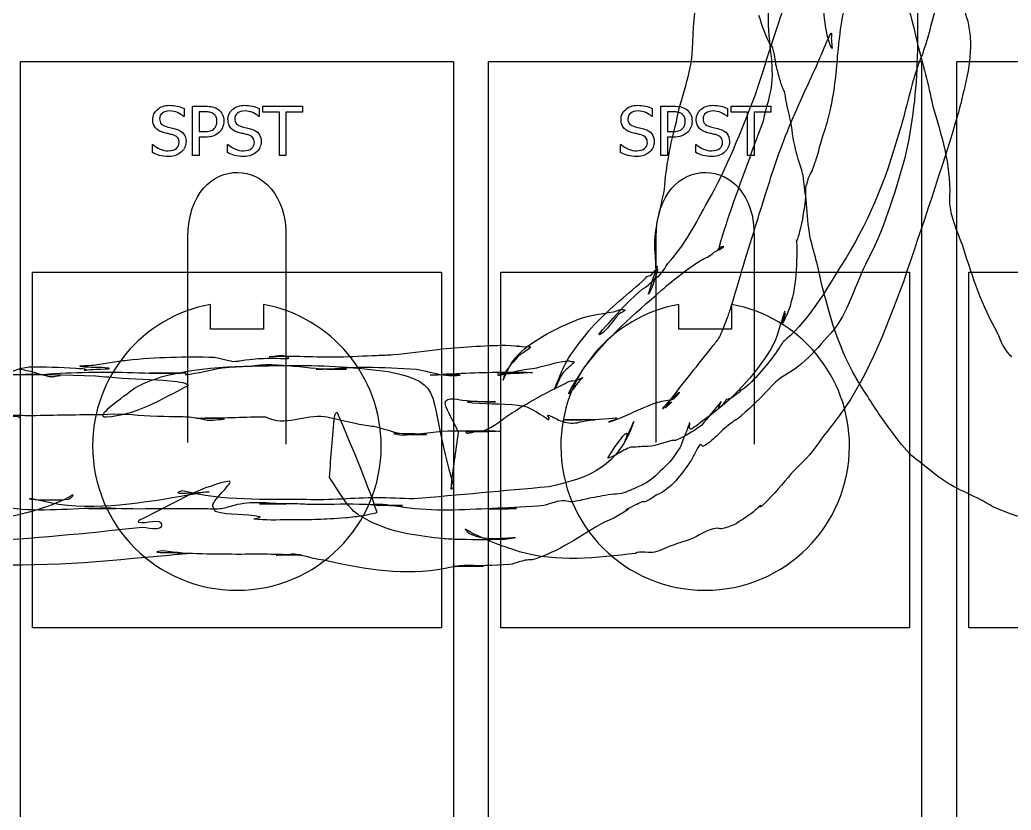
# Model space of a CAD drawing. Extents: x 0 to 339, y 0 to 211.
# Drawn here: x 146.18 to 187.39, y 70.5 to 103.37 of the extents above; entities that cross this region are included whole.
import ezdxf

# ---------------------------------------------------------------- set-up
doc = ezdxf.new("R2010")
doc.units = 0
doc.layers.add('Layer_1', color=7, linetype='CONTINUOUS')

msp = doc.modelspace()

# ---------------------------------------------------------------- linework, layer by layer
at = {"layer": 'Layer_1', "color": 6}
for p, q in [((146.203729, 101.645366), (164.203729, 101.645366)), ((146.203729, 69.645366), (146.203729, 101.645366)), ((164.203729, 101.645366), (164.203729, 69.645366)), ((165.669249, 101.645366), (183.669249, 101.645366)), ((165.669249, 69.645366), (165.669249, 101.645366)), ((183.669249, 101.645366), (183.669249, 69.645366)), ((185.134779, 101.645366), (203.134779, 101.645366)), ((185.134779, 69.645366), (185.134779, 101.645366)), ((153.364047, 97.728317), (153.364047, 99.780214)), ((153.364047, 99.780214), (153.879433, 99.780214)), ((156.279973, 99.537676), (156.279973, 99.78021)), ((156.279973, 99.78021), (157.930861, 99.78021)), ((157.930861, 99.78021), (157.930861, 99.537676)), ((172.829567, 97.728317), (172.829567, 99.780214)), ((172.829567, 99.780214), (173.344953, 99.780214)), ((175.745493, 99.537676), (175.745493, 99.78021)), ((175.745493, 99.78021), (177.396381, 99.78021)), ((177.396381, 99.78021), (177.396381, 99.537676)), ((153.007134, 99.358541), (152.986464, 99.358541)), ((153.007134, 99.685136), (153.007134, 99.358541)), ((153.862893, 99.545936), (153.636895, 99.545936)), ((153.636895, 99.545936), (153.636895, 98.726004)), ((156.132522, 99.358541), (156.111852, 99.358541)), ((156.132522, 99.685136), (156.132522, 99.358541)), ((156.968992, 99.537676), (156.279973, 99.537676)), ((156.968992, 97.728313), (156.968992, 99.537676)), ((157.930861, 99.537676), (157.241843, 99.537676)), ((157.241843, 99.537676), (157.241843, 97.728313)), ((172.472654, 99.358541), (172.451984, 99.358541)), ((172.472654, 99.685136), (172.472654, 99.358541)), ((173.328413, 99.545936), (173.102415, 99.545936)), ((173.102415, 99.545936), (173.102415, 98.726004)), ((175.598042, 99.358541), (175.577372, 99.358541)), ((175.598042, 99.685136), (175.598042, 99.358541)), ((176.434512, 99.537676), (175.745493, 99.537676)), ((176.434512, 97.728313), (176.434512, 99.537676)), ((177.396381, 99.537676), (176.707363, 99.537676)), ((176.707363, 99.537676), (176.707363, 97.728313)), ((154.375527, 99.154568), (154.375526, 99.154571)), ((154.659405, 99.161472), (154.659401, 99.161471)), ((173.841047, 99.154568), (173.841046, 99.154571)), ((174.124925, 99.161472), (174.124921, 99.161471)), ((153.636895, 98.726004), (153.82293, 98.726004)), ((173.102415, 98.726004), (173.28845, 98.726004)), ((151.691109, 97.850958), (151.691109, 98.192711)), ((151.691109, 98.192711), (151.710402, 98.192711)), ((153.868409, 98.493127), (153.636899, 98.493127)), ((153.636899, 98.493127), (153.636899, 97.728317)), ((154.816497, 97.850953), (154.816497, 98.192711)), ((154.816497, 98.192711), (154.835787, 98.192711)), ((171.156629, 97.850958), (171.156629, 98.192711)), ((171.156629, 98.192711), (171.175922, 98.192711)), ((173.333929, 98.493127), (173.102419, 98.493127)), ((173.102419, 98.493127), (173.102419, 97.728317)), ((174.282017, 97.850953), (174.282017, 98.192711)), ((174.282017, 98.192711), (174.301307, 98.192711)), ((152.364969, 97.691122), (152.364969, 97.691106)), ((153.636899, 97.728317), (153.364047, 97.728317)), ((155.490354, 97.691122), (155.490358, 97.691106)), ((157.241843, 97.728313), (156.968992, 97.728313)), ((171.830489, 97.691122), (171.830489, 97.691106)), ((173.102419, 97.728317), (172.829567, 97.728317)), ((174.955874, 97.691122), (174.955878, 97.691106)), ((176.707363, 97.728313), (176.434512, 97.728313)), ((153.165633, 85.792559), (153.165633, 94.345189)), ((157.241486, 94.345189), (157.241486, 85.725739)), ((172.631153, 85.792559), (172.631153, 94.345189)), ((176.707006, 94.345189), (176.707006, 85.725739))]:
    msp.add_line(p, q, dxfattribs=at)
at = {"layer": 'Layer_1', "color": 3}
for p, q in [((146.703714, 92.873226), (163.703714, 92.873226)), ((146.703714, 78.086766), (146.703714, 92.873226)), ((163.703714, 92.873226), (163.703714, 78.086766)), ((166.169234, 92.873226), (183.169234, 92.873226)), ((166.169234, 78.086766), (166.169234, 92.873226)), ((183.169234, 92.873226), (183.169234, 78.086766)), ((185.634764, 92.873226), (202.634764, 92.873226)), ((185.634764, 78.086766), (185.634764, 92.873226)), ((163.703714, 78.086766), (146.703714, 78.086766)), ((183.169234, 78.086766), (166.169234, 78.086766)), ((202.634764, 78.086766), (185.634764, 78.086766))]:
    msp.add_line(p, q, dxfattribs=at)
at = {"layer": 'Layer_1', "color": 1}
for p, q in [((154.103945, 90.510324), (154.103945, 91.539798)), ((156.303812, 91.539798), (156.303812, 90.510324)), ((173.569465, 90.510324), (173.569465, 91.539798)), ((175.769332, 91.539798), (175.769332, 90.510324)), ((156.303812, 90.510324), (154.103945, 90.510324)), ((175.769332, 90.510324), (173.569465, 90.510324))]:
    msp.add_line(p, q, dxfattribs=at)
at = {"layer": 'Layer_1', "color": 3}
for points in [[(174.13961, 102.163981), (174.19371, 103.762871), (174.44443, 105.344001), (174.70465, 106.919761)], [(177.42865, 101.822001), (177.27178, 103.004111), (177.24505, 104.208211), (177.39355, 105.393451)], [(183.57853, 104.979161), (183.43615, 103.945131), (183.53963, 102.908431), (183.48213, 101.870931)], [(184.46834, 104.765941), (184.34138, 104.088101), (184.2808, 103.960341), (184.10827, 103.331351)], [(176.74842, 100.228201), (177.19743, 101.574301), (177.58701, 102.942701), (178.09181, 104.269701)], [(179.9388, 102.188681), (179.64668, 102.730941), (179.59647, 103.787431), (179.57348, 104.402151)], [(180.59222, 104.511901), (180.50892, 104.049761), (180.38197, 103.595921), (180.30618, 103.132491)], [(182.97627, 104.291051), (183.19641, 103.664651), (183.35855, 103.022601), (183.4952, 102.373631)], [(185.42927, 104.491441), (185.41917, 104.068591), (185.41367, 103.726681), (185.58489, 103.319591)], [(177.33442, 102.434071), (177.14628, 102.788451), (177.03258, 103.176201), (176.90036, 103.552331)], [(180.30618, 103.132491), (180.23838, 102.718021), (180.22768, 102.295631), (180.16103, 101.880951)], [(184.10827, 103.331351), (184.03777, 103.074281), (183.97066, 102.816291), (183.90184, 102.558761)], [(185.58489, 103.319591), (185.61949, 103.088871), (185.67279, 102.860191), (185.68885, 102.627431)], [(179.73434, 102.475191), (179.78064, 102.579021), (179.82614, 102.683571), (179.881, 102.783131)], [(179.881, 102.783131), (179.89, 102.799631), (179.9208, 102.838231), (179.9242, 102.819631)], [(179.9242, 102.819631), (179.937, 102.750731), (179.9116, 102.679641), (179.9133, 102.609531)], [(185.68885, 102.627431), (185.76175, 101.570141), (185.43555, 100.533851), (185.20242, 99.518071)], [(177.45528, 102.268401), (177.42448, 102.329401), (177.36648, 102.373691), (177.33442, 102.434071)], [(177.61403, 101.506631), (177.59683, 101.587131), (177.54443, 102.091601), (177.45528, 102.268401)], [(179.26399, 101.381321), (179.42632, 101.743521), (179.57264, 102.112721), (179.73434, 102.475191)], [(179.9133, 102.609531), (179.9163, 102.500891), (179.929, 102.392761), (179.9368, 102.284381)], [(179.9368, 102.284381), (179.93759, 102.252481), (179.9543, 102.160561), (179.9388, 102.188681)], [(183.4952, 102.373631), (183.71205, 101.526041), (183.96092, 100.686781), (184.11667, 99.824921)], [(183.90184, 102.558761), (183.83484, 102.355361), (183.76784, 102.151971), (183.70084, 101.948571)], [(173.47145, 99.112541), (173.64163, 100.146821), (174.1184, 101.108741), (174.13961, 102.163981)], [(177.45965, 100.911411), (177.47275, 101.199721), (177.44475, 101.539001), (177.42865, 101.822001)], [(180.16103, 101.880951), (180.10503, 101.105701), (180.02987, 100.347831), (179.85305, 99.588951)], [(183.48213, 101.870931), (183.45103, 100.439831), (183.29848, 99.023231), (182.96502, 97.628191)], [(183.70084, 101.948571), (183.63234, 101.770751), (183.55684, 101.595501), (183.49542, 101.415121)], [(177.75999, 100.938571), (177.71129, 101.127921), (177.65473, 101.315411), (177.61403, 101.506631)], [(183.49542, 101.415121), (183.18174, 100.493891), (183.00473, 99.529121), (182.70318, 98.603841)], [(177.93842, 98.349331), (178.334, 99.378551), (178.80608, 100.378941), (179.26399, 101.381321)], [(177.09257, 99.171121), (177.21006, 99.751311), (177.43255, 100.315261), (177.45965, 100.911411)], [(177.91344, 100.483721), (177.85674, 100.633361), (177.81114, 100.786961), (177.75999, 100.938571)], [(174.78258, 95.817361), (175.58927, 97.218391), (176.15403, 98.730951), (176.74842, 100.228201)], [(177.96844, 100.388221), (177.95944, 100.423921), (177.92644, 100.449321), (177.91344, 100.483721)], [(178.04734, 99.939241), (178.01894, 100.088521), (178.00474, 100.240671), (177.96844, 100.388221)], [(178.29424, 98.637071), (178.27424, 99.084341), (178.13019, 99.503671), (178.04734, 99.939241)], [(184.11667, 99.824921), (184.4873, 98.591971), (184.88197, 97.352621), (184.82951, 96.046931)], [(179.85305, 99.588951), (179.69796, 98.923341), (179.68464, 98.992371), (179.50662, 98.382361)], [(185.20242, 99.518071), (184.49203, 97.154601), (183.70324, 94.815591), (182.90788, 92.479431)], [(172.97562, 96.324011), (173.04062, 97.269701), (173.22808, 98.198391), (173.47145, 99.112541)], [(175.59689, 95.034631), (176.06465, 96.425101), (176.58628, 97.794921), (177.09257, 99.171121)], [(178.54074, 97.572161), (178.3984, 98.085691), (178.40437, 98.103261), (178.29424, 98.637071)], [(182.70318, 98.603841), (182.16966, 96.684671), (181.40347, 94.841181), (180.32899, 93.158291)], [(177.0238, 95.615861), (177.34419, 96.646461), (177.54977, 97.338121), (177.93842, 98.349331)], [(179.50662, 98.382361), (179.43382, 98.132891), (179.3676, 97.881541), (179.29809, 97.631131)], [(178.73916, 96.901981), (178.69926, 97.131521), (178.60297, 97.347641), (178.54074, 97.572161)], [(179.29809, 97.631131), (179.23709, 97.456391), (179.17615, 97.281641), (179.11518, 97.106901)], [(182.96502, 97.628191), (182.54153, 96.110461), (182.07822, 94.585601), (181.32882, 93.192811)], [(178.87512, 95.915951), (178.80052, 96.240381), (178.79592, 96.575091), (178.73916, 96.901981)], [(179.11518, 97.106901), (179.06698, 97.011501), (179.00923, 96.920351), (178.97048, 96.820731)], [(178.85198, 96.497941), (178.83858, 96.332961), (178.84898, 96.166681), (178.83728, 96.001591)], [(178.87748, 96.495941), (178.87448, 96.487941), (178.85258, 96.506141), (178.85198, 96.497941)], [(178.97048, 96.820731), (178.92968, 96.715781), (178.91628, 96.601661), (178.87748, 96.495941)], [(172.59469, 93.675981), (172.4926, 94.580971), (172.82108, 95.447001), (172.97562, 96.324011)], [(184.82951, 96.046931), (184.77661, 95.283761), (185.15696, 94.600441), (185.3934, 93.890181)], [(173.12672, 93.247301), (173.82501, 94.006681), (174.28759, 94.920621), (174.78258, 95.817361)], [(176.61503, 94.287171), (176.75129, 94.730071), (176.88624, 95.173371), (177.0238, 95.615861)], [(178.83728, 96.001591), (178.82428, 95.822431), (178.79718, 95.644581), (178.77718, 95.466071)], [(179.00371, 94.512721), (178.91461, 95.028341), (178.90731, 95.391561), (178.87512, 95.915951)], [(178.77718, 95.466071), (178.69498, 95.001311), (178.70388, 95.001051), (178.59675, 94.570901)], [(175.23926, 93.788791), (175.21506, 93.836391), (175.59649, 95.033391), (175.59689, 95.034631)], [(178.59675, 94.570901), (178.57415, 94.480201), (178.55005, 94.389801), (178.52245, 94.300511)], [(179.48615, 92.475981), (179.38454, 93.169571), (179.12313, 93.821791), (179.00371, 94.512721)], [(175.36547, 93.952061), (175.57806, 94.028561), (175.25204, 93.763651), (175.23926, 93.788791)], [(175.88997, 91.907951), (176.55311, 94.120501), (175.86057, 91.893351), (176.61503, 94.287171)], [(178.47975, 94.192591), (178.47375, 94.183591), (178.46945, 94.235491), (178.46945, 94.224391)], [(178.46945, 94.224391), (178.46998, 94.063601), (178.47745, 93.902911), (178.48125, 93.742171)], [(178.52245, 94.300511), (178.51105, 94.263511), (178.50185, 94.224311), (178.47975, 94.192591)], [(172.62289, 93.192921), (172.61219, 93.353861), (172.60429, 93.514971), (172.59469, 93.675981)], [(174.7658, 93.508691), (175.22864, 93.796081), (174.92543, 93.675991), (175.16389, 93.763451)], [(175.16389, 93.763451), (175.23109, 93.826351), (175.27889, 93.920901), (175.36547, 93.952061)], [(178.48125, 93.742171), (178.46865, 92.719201), (178.39545, 91.676731), (177.89684, 90.758321)], [(185.3934, 93.890181), (185.78121, 92.681321), (186.16717, 91.469751), (186.81278, 90.366651)], [(172.63729, 93.038891), (172.59119, 93.015791), (172.62629, 93.141461), (172.62289, 93.192921)], [(172.73226, 92.704491), (172.89251, 92.860511), (172.9966, 93.065381), (173.12672, 93.247301)], [(172.8601, 92.126171), (173.39785, 92.601671), (173.96716, 93.050721), (174.58178, 93.424291)], [(174.58178, 93.424291), (174.63948, 93.459391), (174.70847, 93.473091), (174.7658, 93.508691)], [(180.32899, 93.158291), (179.6651, 92.088741), (179.0114, 90.936751), (178.05296, 90.103591)], [(181.32882, 93.192811), (180.82868, 92.174221), (180.57487, 91.007401), (179.74764, 90.179531)], [(171.92531, 92.380701), (172.35569, 92.749281), (172.14321, 92.689461), (172.40923, 92.744261)], [(172.6946, 92.977131), (172.58984, 92.645871), (172.49688, 92.307181), (172.34131, 91.996521)], [(172.40923, 92.744261), (172.49313, 92.831761), (172.56692, 92.930031), (172.6608, 93.006631)], [(172.47741, 92.553661), (172.54981, 92.739141), (172.6222, 92.924621), (172.69459, 93.110091)], [(172.69459, 93.110091), (172.66359, 93.137991), (172.66449, 93.052491), (172.63729, 93.038891)], [(172.6608, 93.006631), (172.6724, 93.015631), (172.6991, 92.991331), (172.6946, 92.977131)], [(169.82763, 90.433081), (170.46041, 91.151871), (171.20054, 91.760001), (171.92531, 92.380701)], [(172.05552, 92.171251), (172.32919, 92.323121), (172.45264, 92.489081), (172.69126, 92.701491)], [(172.34131, 91.996521), (172.25201, 91.818141), (172.44606, 92.381561), (172.49341, 92.575361)], [(172.49341, 92.575361), (172.49541, 92.584361), (172.48271, 92.560861), (172.47741, 92.553661)], [(172.69126, 92.701491), (172.70146, 92.710491), (172.72246, 92.694491), (172.73226, 92.704491)], [(181.28568, 87.933601), (180.34365, 89.297461), (179.8882, 90.889841), (179.48615, 92.475981)], [(182.90788, 92.479431), (182.13796, 90.430201), (181.37209, 88.304361), (179.99114, 86.575431)], [(169.66778, 88.946331), (170.59156, 90.145131), (171.72094, 91.141491), (172.8601, 92.126171)], [(170.83705, 90.950631), (171.26055, 91.446791), (171.56294, 91.740971), (172.05552, 92.171251)], [(175.39957, 90.498701), (175.71498, 91.286411), (175.61643, 90.995281), (175.88997, 91.907951)], [(177.89684, 90.758321), (178.1495, 91.721781), (177.88984, 90.695021), (177.88654, 90.814021)], [(169.20778, 90.842891), (169.73615, 91.077511), (170.29789, 91.138361), (170.85912, 91.231671)], [(170.85912, 91.231671), (171.0144, 91.257471), (171.18015, 91.376791), (171.32424, 91.313371)], [(171.08397, 91.132731), (171.04467, 91.099231), (171.01397, 91.056831), (170.97902, 91.018931)], [(171.32424, 91.313371), (171.41594, 91.273071), (171.16021, 91.197761), (171.08397, 91.132731)], [(177.97394, 91.228861), (177.7611, 90.680381), (177.70339, 90.184091), (177.41137, 89.705291)], [(177.88654, 90.814021), (177.88254, 90.955281), (178.02504, 91.360601), (177.97394, 91.228861)], [(166.7792, 89.312621), (167.39651, 90.013701), (168.36701, 90.475431), (169.20778, 90.842891)], [(170.34797, 90.307751), (170.01599, 90.084991), (170.71546, 90.808191), (170.83705, 90.950631)], [(170.97902, 91.018931), (170.76868, 90.781871), (170.61115, 90.484341), (170.34797, 90.307751)], [(168.89947, 89.148061), (169.11939, 89.553111), (169.55142, 90.077171), (169.82763, 90.433081)], [(175.27223, 90.181451), (175.33003, 90.279651), (175.35723, 90.392911), (175.39957, 90.498701)], [(186.81278, 90.366651), (186.94211, 90.043311), (187.10231, 89.571581), (187.42145, 89.371701)], [(166.39579, 89.841351), (167.61831, 89.746051), (166.26158, 89.853251), (167.17711, 89.777451)], [(174.99326, 89.808561), (175.08626, 89.932861), (175.19347, 90.047681), (175.27223, 90.181451)], [(178.05296, 90.103591), (177.79963, 89.870331), (177.97306, 90.048791), (177.66242, 89.602421)], [(179.74764, 90.179531), (179.41713, 89.798121), (179.0637, 89.403421), (178.68205, 89.072941)], [(157.31881, 89.338741), (157.09193, 89.463871), (156.80082, 89.353841), (156.54183, 89.361341)], [(161.01244, 89.415141), (161.24097, 89.426841), (161.47012, 89.429841), (161.69804, 89.450241)], [(161.69804, 89.450241), (162.3193, 89.505741), (162.93637, 89.601571), (163.55676, 89.666001)], [(163.55676, 89.666001), (164.50458, 89.764401), (165.44336, 89.826411), (166.39579, 89.841351)], [(167.39717, 89.760651), (167.25992, 89.571241), (167.00273, 89.499141), (166.84821, 89.323531)], [(167.17711, 89.777451), (167.25041, 89.771451), (167.44034, 89.820251), (167.39717, 89.760651)], [(173.17677, 87.485871), (173.75932, 88.277751), (174.38123, 89.039431), (174.99326, 89.808561)], [(177.41137, 89.705291), (176.69269, 88.534071), (175.79913, 87.579901), (174.68201, 86.772201)], [(177.66242, 89.602421), (177.27025, 89.039001), (176.82021, 88.510571), (176.30826, 88.050401)], [(149.23897, 89.014461), (149.46935, 89.046261), (149.69818, 89.088461), (149.92778, 89.125531)], [(149.92778, 89.125531), (150.16501, 89.157731), (150.40224, 89.189831), (150.63947, 89.222031)], [(150.63947, 89.222031), (151.84346, 89.343051), (153.04924, 89.382431), (154.26, 89.337241)], [(154.26, 89.337241), (154.40496, 89.332241), (154.85962, 89.206591), (155.01737, 89.165541)], [(155.01737, 89.165541), (155.45664, 89.185941), (155.02337, 89.157541), (155.55795, 89.225741)], [(155.55795, 89.225741), (156.07968, 89.292441), (156.08361, 89.280541), (156.64085, 89.306741)], [(155.70829, 88.970881), (156.95578, 89.166871), (158.1776, 88.830901), (159.41556, 88.835221)], [(156.54183, 89.361341), (157.51441, 89.423541), (158.48828, 89.334241), (159.46103, 89.355341)], [(156.64085, 89.306741), (156.86684, 89.317441), (157.51692, 89.229541), (157.31881, 89.338741)], [(159.46103, 89.355341), (159.97843, 89.366541), (160.49516, 89.399341), (161.01244, 89.415141)], [(166.84821, 89.323531), (166.36039, 88.769081), (166.38084, 88.790871), (166.26792, 88.391241)], [(166.26792, 88.391241), (166.43835, 88.698371), (166.54708, 89.049011), (166.7792, 89.312621)], [(167.48407, 88.864841), (167.97102, 88.961841), (168.44825, 89.133001), (168.94283, 89.191901)], [(168.52132, 88.308741), (168.64163, 88.591031), (168.75306, 88.878381), (168.89947, 89.148061)], [(169.21372, 89.139301), (169.09623, 88.976581), (168.92292, 88.862591), (168.77752, 88.724231)], [(168.94283, 89.191901), (168.99393, 89.197901), (169.04387, 89.172901), (169.09434, 89.163001)], [(169.09434, 89.163001), (169.13414, 89.155001), (169.23747, 89.172001), (169.21372, 89.139301)], [(178.68205, 89.072941), (178.34827, 88.783921), (177.93448, 88.591931), (177.59863, 88.304581)], [(141.90645, 88.488431), (144.37961, 88.625111), (146.85035, 88.673091), (149.32484, 88.567231)], [(145.3542, 88.674731), (145.77326, 88.656131), (146.15692, 88.920351), (146.56849, 88.934161)], [(147.87025, 88.589841), (145.49128, 88.669941), (146.58775, 88.585841), (147.15532, 88.626741)], [(146.15409, 88.843091), (146.56876, 88.808291), (146.98887, 88.633471), (147.39434, 88.539941)], [(146.56849, 88.934161), (147.21324, 88.955761), (147.85925, 88.926161), (148.50327, 88.888361)], [(147.15532, 88.626741), (148.39362, 88.727121), (149.63802, 88.726541), (150.87952, 88.707641)], [(148.50327, 88.888361), (149.48667, 88.831261), (148.39459, 88.756411), (149.11389, 88.823161)], [(148.70607, 88.956661), (148.53118, 88.993261), (149.06198, 88.989961), (149.23897, 89.014461)], [(149.8722, 88.881961), (149.48744, 88.942561), (149.08732, 88.876961), (148.70607, 88.956661)], [(149.11389, 88.823161), (148.99602, 88.841761), (150.12264, 88.842461), (149.8722, 88.881961)], [(152.86122, 88.680841), (150.5726, 88.673841), (151.88783, 88.677841), (152.38492, 88.685841)], [(150.87952, 88.707641), (151.53936, 88.659741), (152.20069, 88.689641), (152.86122, 88.680841)], [(152.05072, 88.524711), (153.86483, 89.009271), (155.71207, 88.974021), (157.58103, 88.997211)], [(152.38492, 88.685841), (152.43112, 88.686641), (153.02251, 88.701241), (153.07661, 88.687841)], [(153.06761, 88.609741), (153.58724, 88.671741), (154.0925, 88.824511), (154.61107, 88.896781)], [(153.07661, 88.687841), (153.10201, 88.681841), (153.07061, 88.635841), (153.06761, 88.609741)], [(154.61107, 88.896781), (154.97481, 88.947481), (155.34221, 88.954881), (155.70829, 88.970881)], [(157.58103, 88.997211), (158.90106, 89.013611), (160.18841, 88.913311), (161.4948, 88.743901)], [(158.51191, 88.847021), (158.41851, 88.847091), (158.6989, 88.842021), (158.79225, 88.846021)], [(159.41556, 88.835221), (160.07899, 88.859721), (159.80473, 88.846021), (158.51191, 88.847021)], [(158.79225, 88.846021), (159.21702, 88.865021), (159.63996, 88.901521), (160.06548, 88.915221)], [(160.06548, 88.915221), (160.23472, 88.921221), (160.40393, 88.937421), (160.57319, 88.932421)], [(160.57319, 88.932421), (161.27351, 88.911721), (161.97452, 88.893621), (162.67296, 88.838321)], [(161.4948, 88.743901), (163.98244, 88.218621), (163.02932, 87.893431), (164.20795, 83.987171)], [(164.13736, 88.569841), (165.48311, 88.645541), (162.33608, 88.566841), (163.4945, 88.618141)], [(162.67296, 88.838321), (162.84912, 88.824321), (163.01839, 88.763521), (163.19086, 88.725091)], [(163.19086, 88.725091), (163.51212, 88.653391), (163.80897, 88.583141), (164.13736, 88.569841)], [(163.4945, 88.618141), (163.60302, 88.623141), (163.71127, 88.633041), (163.81977, 88.638541)], [(163.81977, 88.638541), (163.93181, 88.644541), (164.04397, 88.647541), (164.15607, 88.651541)], [(164.15607, 88.651541), (165.14362, 88.720341), (166.13137, 88.717941), (167.12151, 88.715441)], [(167.48132, 88.700041), (167.0014, 88.664341), (166.5198, 88.656641), (166.03905, 88.635041)], [(166.03905, 88.635041), (166.05085, 88.620241), (166.05565, 88.591841), (166.07455, 88.590641)], [(166.07455, 88.590641), (166.17175, 88.583641), (166.57905, 88.705471), (166.5983, 88.710021)], [(166.5983, 88.710021), (166.8851, 88.777721), (167.18954, 88.850411), (167.48407, 88.864841)], [(167.12151, 88.715441), (167.24155, 88.715171), (167.60103, 88.708441), (167.48132, 88.700041)], [(168.77752, 88.724231), (168.6145, 88.509601), (168.55679, 88.237361), (168.41513, 88.011651)], [(169.18159, 88.179971), (169.33456, 88.440971), (169.50571, 88.690881), (169.66778, 88.946331)], [(147.39434, 88.539941), (147.63416, 88.529941), (147.51813, 88.519841), (147.72709, 88.561641)], [(147.72709, 88.561641), (147.77479, 88.571641), (147.91886, 88.588241), (147.87025, 88.589841)], [(149.32484, 88.567231), (149.69459, 88.536031), (150.06391, 88.499131), (150.4341, 88.473631)], [(150.4341, 88.473631), (151.19046, 88.421531), (151.95181, 88.426931), (152.70431, 88.334421)], [(150.94792, 88.046411), (151.27084, 88.283621), (151.68312, 88.365281), (152.05072, 88.524711)], [(152.70431, 88.334421), (152.86416, 88.314721), (153.29038, 88.212861), (153.14669, 88.140121)], [(168.41513, 88.011651), (168.35923, 87.922551), (168.48013, 88.211991), (168.52132, 88.308741)], [(168.52097, 88.086491), (169.13837, 88.380561), (168.9168, 88.354011), (169.27793, 88.367271)], [(169.43796, 88.343571), (169.29613, 88.174471), (168.7018, 87.361321), (169.18159, 88.179971)], [(169.27793, 88.367271), (169.66809, 88.523361), (169.60924, 88.547821), (169.43796, 88.343571)], [(173.37127, 87.604071), (174.15231, 88.446801), (172.73353, 87.104301), (172.90683, 87.210041)], [(176.30826, 88.050401), (175.73419, 87.760281), (176.62979, 88.234421), (175.74907, 87.635191)], [(177.59863, 88.304581), (177.22868, 87.918941), (176.90722, 87.570941), (176.5089, 87.210961)], [(149.76801, 86.847931), (149.20791, 86.824031), (150.4961, 87.714531), (150.94792, 88.046411)], [(153.14669, 88.140121), (152.07091, 87.595511), (150.9727, 86.899271), (149.76801, 86.847931)], [(166.49208, 86.930691), (167.14432, 87.353331), (167.81845, 87.751871), (168.52097, 88.086491)], [(182.3512, 86.349771), (181.96466, 86.865011), (181.62167, 87.382361), (181.28568, 87.933601)], [(190.968036, 87.992831), (190.815528, 87.987831), (186.43533, 88.043131), (191.425019, 88.019931)], [(163.89816, 87.269431), (163.68029, 87.759441), (164.37947, 87.578451), (164.58149, 87.558231)], [(164.58149, 87.558231), (165.11598, 87.504731), (165.03522, 87.514531), (165.54885, 87.483431)], [(164.77754, 87.488431), (164.69674, 87.485431), (164.93524, 87.449431), (165.01586, 87.443131)], [(165.93473, 87.479431), (165.549, 87.482431), (165.16299, 87.503931), (164.77754, 87.488431)], [(165.01586, 87.443131), (165.73101, 87.387231), (166.45649, 87.424831), (167.16321, 87.302001)], [(165.54885, 87.483431), (165.67748, 87.481431), (166.06336, 87.478431), (165.93473, 87.479431)], [(170.63298, 85.172241), (172.27438, 87.692551), (170.66528, 84.405011), (171.70628, 86.671061)], [(171.12594, 86.807081), (171.64904, 87.015971), (172.1503, 87.296101), (172.69538, 87.465701)], [(172.69538, 87.465701), (172.91496, 87.534001), (173.14617, 87.557001), (173.37127, 87.604071)], [(172.90683, 87.210041), (173.03049, 87.285541), (173.1105, 87.435661), (173.24908, 87.477841)], [(173.01083, 87.235171), (173.06363, 87.320371), (173.12146, 87.402311), (173.17677, 87.485871)], [(173.24908, 87.477841), (173.35078, 87.508741), (173.10332, 87.323031), (173.02883, 87.247171)], [(175.34072, 87.492641), (175.06421, 87.161171), (174.7877, 86.829701), (174.51119, 86.498231)], [(175.24692, 87.232801), (175.16112, 87.199401), (175.30942, 87.406031), (175.34072, 87.492641)], [(175.56278, 87.579091), (175.44087, 87.481391), (175.39252, 87.289471), (175.24692, 87.232801)], [(175.74907, 87.635191), (175.69547, 87.598691), (175.61339, 87.619691), (175.56278, 87.579091)], [(146.66733, 86.918601), (147.64217, 86.937201), (148.61693, 86.952001), (149.59188, 86.962801)], [(149.59188, 86.962801), (150.26019, 87.013201), (150.92557, 86.937101), (151.59125, 86.907701)], [(156.39295, 86.861621), (157.18255, 86.437871), (158.03767, 86.980641), (158.84911, 86.871621)], [(159.26776, 86.914301), (159.27376, 86.966101), (159.34506, 87.083741), (159.36596, 87.036001)], [(159.36596, 87.036001), (159.96093, 85.676111), (160.52851, 84.302301), (161.02293, 82.902721)], [(164.41562, 86.229061), (164.24314, 86.575851), (164.05553, 86.915521), (163.89816, 87.269431)], [(167.16321, 87.302001), (167.3546, 87.268701), (167.93753, 86.890521), (168.17481, 86.741791)], [(173.02883, 87.247171), (173.02383, 87.242171), (173.00693, 87.229071), (173.01083, 87.235171)], [(176.5089, 87.210961), (175.47077, 86.272771), (176.3883, 87.160561), (175.41035, 86.316721)], [(146.14436, 86.831301), (146.32251, 86.886201), (145.40519, 86.866901), (145.58906, 86.897601)], [(145.58906, 86.897601), (145.94364, 86.956801), (146.3079, 86.911801), (146.66733, 86.918601)], [(151.59125, 86.907701), (153.37467, 86.828701), (152.93333, 86.938101), (153.97223, 86.727421)], [(154.68035, 86.776021), (153.87631, 86.821321), (153.00519, 86.778021), (153.88758, 86.814421)], [(153.88758, 86.814421), (154.72387, 86.802321), (155.55701, 86.873421), (156.39295, 86.861621)], [(153.97223, 86.727421), (154.13416, 86.706621), (154.29097, 86.726891), (154.45084, 86.748021)], [(154.45084, 86.748021), (154.52724, 86.758121), (154.7573, 86.771621), (154.68035, 86.776021)], [(158.84911, 86.871621), (158.98828, 86.852921), (160.08892, 86.593181), (160.29058, 86.556441)], [(159.04934, 84.332841), (159.12214, 85.193331), (159.16732, 86.056601), (159.26776, 86.914301)], [(160.29058, 86.556441), (161.47248, 86.341131), (160.20658, 86.651941), (161.50007, 86.305221)], [(165.27224, 86.245921), (165.64086, 86.256821), (166.21521, 86.728031), (166.49208, 86.930691)], [(168.17481, 86.741791), (168.24831, 86.781391), (168.059, 86.942741), (168.12241, 86.929191)], [(168.12241, 86.929191), (168.31042, 86.888991), (168.47236, 86.769371), (168.65149, 86.699571)], [(171.70628, 86.671061), (171.05533, 84.801701), (169.90826, 84.326191), (168.16619, 83.946041)], [(168.65149, 86.699571), (168.91176, 86.598161), (169.09518, 86.581601), (169.36362, 86.615071)], [(168.79983, 86.743621), (168.67861, 86.744621), (169.0422, 86.735621), (169.16343, 86.735621)], [(169.36362, 86.615071), (169.85826, 86.799281), (170.97151, 86.720941), (168.79983, 86.743621)], [(169.16343, 86.735621), (169.46626, 86.734821), (169.61458, 86.746121), (169.91825, 86.761021)], [(169.91825, 86.761021), (169.93805, 86.718021), (170.97335, 86.834321), (170.97864, 86.818721)], [(170.66691, 86.649221), (170.62371, 86.615321), (170.7724, 86.680021), (170.82433, 86.697821)], [(170.97864, 86.818721), (171.01664, 86.706731), (170.76002, 86.722121), (170.66691, 86.649221)], [(170.82433, 86.697821), (170.92545, 86.732621), (171.0254, 86.770621), (171.12594, 86.807081)], [(174.04244, 86.350651), (173.97194, 86.399951), (174.06184, 86.529091), (174.02864, 86.608461)], [(174.02864, 86.608461), (174.01284, 86.646161), (173.99734, 86.532961), (173.98194, 86.495111)], [(174.68201, 86.772201), (174.5375, 86.666371), (174.39804, 86.553281), (174.24849, 86.454711)], [(179.99114, 86.575431), (179.63912, 86.159401), (179.35505, 85.694131), (179.00549, 85.276851)], [(163.07468, 86.135881), (161.61959, 86.168581), (161.46123, 86.209181), (162.03675, 86.104681)], [(161.50007, 86.305221), (161.91092, 86.155091), (162.33657, 86.114651), (162.77006, 86.119381)], [(162.03675, 86.104681), (162.68401, 86.118181), (163.32742, 86.233021), (163.97462, 86.283021)], [(162.77006, 86.119381), (162.87175, 86.120381), (163.17635, 86.133681), (163.07468, 86.135881)], [(163.97462, 86.283021), (164.58582, 86.282021), (165.19702, 86.280021), (165.80822, 86.279021)], [(164.10713, 83.857961), (164.18063, 84.651601), (164.31279, 85.438701), (164.41562, 86.229061)], [(164.72369, 86.223921), (164.70269, 86.222921), (164.75269, 86.186421), (164.77369, 86.185421)], [(166.16337, 86.258621), (165.68396, 86.234221), (165.20306, 86.249621), (164.72369, 86.223921)], [(164.77369, 86.185421), (164.83919, 86.182421), (164.90413, 86.200021), (164.96839, 86.212921)], [(164.96839, 86.212921), (165.08048, 86.235421), (165.19096, 86.265321), (165.30224, 86.291521)], [(165.30224, 86.291521), (165.29224, 86.276321), (165.25404, 86.245421), (165.27224, 86.245921)], [(165.80822, 86.279021), (165.92661, 86.272021), (166.2818, 86.264621), (166.16337, 86.258621)], [(173.98194, 86.495111), (173.50979, 85.334671), (173.79379, 85.827731), (173.20659, 84.990851)], [(174.51119, 86.498231), (174.08483, 86.212481), (173.95352, 86.100281), (173.43739, 85.882431)], [(174.24849, 86.454711), (174.18429, 86.412411), (174.1055, 86.306561), (174.04244, 86.350651)], [(175.41035, 86.316721), (175.22312, 86.155161), (175.05948, 85.967061), (174.86853, 85.809921)], [(183.17468, 85.324261), (182.8199, 85.689341), (182.64156, 85.962731), (182.3512, 86.349771)], [(173.28497, 85.875431), (172.90205, 85.796231), (172.54364, 85.594041), (172.14036, 85.633901)], [(173.43739, 85.882431), (173.39049, 85.862631), (173.33478, 85.885431), (173.28497, 85.875431)], [(174.57936, 85.632851), (174.41304, 85.762451), (174.48356, 85.761511), (174.31483, 85.480901)], [(174.86853, 85.809921), (174.78123, 85.738121), (174.67575, 85.691871), (174.57936, 85.632851)], [(171.51411, 85.575801), (171.31105, 85.498401), (171.13473, 85.362651), (170.93714, 85.272141)], [(171.79822, 85.600601), (171.70352, 85.591601), (171.60294, 85.609601), (171.51411, 85.575801)], [(172.14036, 85.633901), (172.02631, 85.622801), (171.91232, 85.611201), (171.79822, 85.600601)], [(174.31483, 85.480901), (174.22353, 85.329051), (174.16023, 85.160501), (174.05962, 85.014661)], [(183.56777, 84.997161), (183.43674, 85.106201), (183.29347, 85.202011), (183.17468, 85.324261)], [(170.93714, 85.272141), (170.84014, 85.227741), (170.57474, 85.082771), (170.63298, 85.172241)], [(173.20659, 84.990851), (172.93232, 84.735551), (172.67904, 84.455641), (172.38377, 84.224931)], [(174.05962, 85.014661), (173.65824, 84.432831), (173.29242, 83.891421), (172.63673, 83.597301)], [(179.00549, 85.276851), (178.7305, 84.948591), (178.37347, 84.687561), (178.12166, 84.337011)], [(184.502, 84.266881), (184.17746, 84.492511), (183.88054, 84.755501), (183.56777, 84.997161)], [(154.8256, 84.177141), (153.56042, 83.919691), (152.45215, 83.159481), (151.27698, 82.624751)], [(154.20639, 83.220861), (154.3541, 83.570711), (155.19772, 84.252871), (154.8256, 84.177141)], [(159.9778, 83.018731), (159.61362, 83.412471), (159.35882, 83.894801), (159.04934, 84.332841)], [(172.38377, 84.224931), (172.23011, 84.104871), (172.04659, 84.027711), (171.86948, 83.946121)], [(178.12166, 84.337011), (177.74204, 83.920281), (177.39397, 83.476291), (176.96763, 83.103711)], [(186.63056, 83.118211), (185.95161, 83.561081), (185.17014, 83.802381), (184.502, 84.266881)], [(148.19736, 83.430881), (148.23516, 83.432881), (148.69671, 83.827411), (148.06693, 83.432881)], [(152.94199, 83.785511), (151.98959, 83.538501), (154.88455, 83.843211), (153.81153, 83.713111)], [(158.09895, 83.421471), (156.37559, 83.431471), (154.6268, 83.353871), (152.94199, 83.785511)], [(153.81153, 83.713111), (153.68053, 83.697211), (153.55059, 83.673311), (153.42073, 83.649911)], [(168.16619, 83.946041), (166.29545, 83.782121), (164.42565, 83.609881), (162.55498, 83.444671)], [(164.20795, 83.987171), (164.22375, 83.934871), (164.10209, 83.803571), (164.10713, 83.857961)], [(171.19521, 83.677361), (171.06108, 83.638561), (170.9173, 83.649361), (170.77893, 83.630661)], [(171.86948, 83.946121), (171.64973, 83.844881), (171.42764, 83.744591), (171.19521, 83.677361)], [(148.06693, 83.432881), (147.09851, 83.004611), (146.07854, 82.715791), (145.02233, 82.600011)], [(147.08162, 83.362681), (146.22585, 83.593191), (146.37969, 83.321781), (148.19736, 83.430881)], [(152.8694, 83.543371), (150.96303, 83.239461), (148.99153, 82.885321), (147.08162, 83.362681)], [(153.42073, 83.649911), (153.23652, 83.616711), (153.05318, 83.578911), (152.8694, 83.543371)], [(157.84842, 83.231831), (157.31603, 83.257731), (154.69598, 83.244531), (157.23678, 83.234831)], [(157.23678, 83.234831), (156.51603, 83.259231), (155.79306, 83.367381), (155.08446, 83.176531)], [(161.01909, 83.493471), (160.04552, 83.499471), (159.07332, 83.371711), (158.09895, 83.421471)], [(162.55498, 83.444671), (162.04294, 83.458471), (161.5313, 83.490071), (161.01909, 83.493471)], [(168.83791, 83.370191), (168.53188, 83.380191), (168.25379, 83.251921), (167.96425, 83.166181)], [(169.14291, 83.325291), (169.04094, 83.312591), (168.94062, 83.366791), (168.83791, 83.370191)], [(169.79987, 83.460801), (169.58088, 83.415601), (169.3648, 83.352911), (169.14291, 83.325291)], [(170.77893, 83.630661), (170.39015, 83.578061), (170.19265, 83.535061), (169.79987, 83.460801)], [(171.74469, 83.181211), (170.76334, 82.676481), (172.21354, 83.403961), (170.86646, 82.652631)], [(172.05809, 83.332841), (171.95363, 83.282341), (171.84916, 83.231751), (171.74469, 83.181211)], [(172.20073, 83.334841), (172.15753, 83.315041), (172.10563, 83.332841), (172.05809, 83.332841)], [(172.63673, 83.597301), (172.4914, 83.509801), (172.35497, 83.405441), (172.20073, 83.334841)], [(148.86337, 83.041601), (147.60822, 82.994301), (146.33572, 82.880841), (145.10474, 83.190101)], [(149.37785, 83.041401), (148.46464, 83.043401), (149.55953, 83.039401), (150.16522, 83.051401)], [(149.21036, 83.045601), (149.09472, 83.042601), (148.97904, 83.042601), (148.86337, 83.041601)], [(149.85086, 83.057401), (149.42924, 83.061401), (149.64133, 83.055401), (149.21036, 83.045601)], [(151.40353, 83.027701), (150.72819, 83.020701), (150.05322, 83.064701), (149.37785, 83.041401)], [(150.16522, 83.051401), (150.27001, 83.053401), (149.95567, 83.057401), (149.85086, 83.057401)], [(153.18627, 83.030701), (152.59202, 83.029701), (151.99777, 83.028701), (151.40353, 83.027701)], [(153.8611, 83.029701), (153.47274, 83.032701), (153.57047, 83.031701), (153.18627, 83.030701)], [(154.54664, 83.032701), (154.47054, 83.019501), (153.92717, 83.028701), (153.8611, 83.029701)], [(154.29909, 82.930191), (154.26819, 83.027091), (154.1668, 83.127171), (154.20639, 83.220861)], [(156.15397, 82.697621), (155.54652, 82.836551), (154.90055, 82.739221), (154.29909, 82.930191)], [(155.08446, 83.176531), (154.90518, 83.128631), (154.72949, 83.064381), (154.54664, 83.032701)], [(158.19292, 83.215231), (158.07795, 83.216231), (157.96325, 83.226331), (157.84842, 83.231831)], [(160.2877, 83.221231), (159.58958, 83.235231), (158.89116, 83.209131), (158.19292, 83.215231)], [(160.7208, 82.525651), (160.45819, 82.664901), (160.17962, 82.800511), (159.9778, 83.018731)], [(161.58224, 83.177831), (161.1503, 83.184831), (160.71919, 83.212531), (160.2877, 83.221231)], [(161.1326, 83.213331), (161.0455, 83.213481), (160.78461, 83.203331), (160.87162, 83.199031)], [(161.02293, 82.902721), (161.04353, 82.844321), (160.9105, 82.849221), (160.85076, 82.832921)], [(160.87162, 83.199031), (161.07753, 83.188831), (162.97046, 83.145731), (161.58224, 83.177831)], [(161.41794, 83.198131), (161.32314, 83.207131), (161.22785, 83.213231), (161.1326, 83.213331)], [(162.14862, 83.090071), (161.96403, 83.119571), (161.61287, 83.179271), (161.41794, 83.198131)], [(165.82559, 83.051071), (164.60198, 82.986671), (163.36554, 82.917231), (162.14862, 83.090071)], [(165.98704, 83.045471), (165.87857, 83.039471), (165.55262, 83.035471), (165.66126, 83.035471)], [(165.66126, 83.035471), (166.03384, 83.035631), (166.40648, 83.036471), (166.77896, 83.045571)], [(166.14116, 83.057071), (166.03595, 83.056541), (165.93078, 83.053071), (165.82559, 83.051071)], [(167.96425, 83.166181), (167.30518, 83.125981), (166.64628, 83.082781), (165.98704, 83.045471)], [(166.77896, 83.045571), (166.99154, 83.050571), (166.35379, 83.057971), (166.14116, 83.057071)], [(176.61617, 82.852371), (176.37121, 82.691401), (176.12626, 82.530441), (175.88131, 82.369471)], [(176.99033, 83.180111), (176.85546, 83.083711), (176.74089, 82.961621), (176.61617, 82.852371)], [(176.96763, 83.103711), (176.94763, 83.086211), (177.01193, 83.195611), (176.99033, 83.180111)], [(191.115254, 82.402301), (185.22857, 82.972981), (190.57843, 82.268851), (188.42415, 82.582501)], [(187.93946, 82.647501), (187.45112, 82.768631), (187.0877, 82.932541), (186.63056, 83.118211)], [(151.27698, 82.624751), (151.21058, 82.594551), (151.03848, 82.507831), (151.10798, 82.485521)], [(151.10798, 82.485521), (151.41596, 82.386721), (152.04192, 82.691871), (152.07142, 82.369761)], [(155.91113, 82.604421), (155.82493, 82.613421), (156.23849, 82.678321), (156.15397, 82.697621)], [(157.35958, 82.571521), (156.87664, 82.573521), (156.39145, 82.554121), (155.91113, 82.604421)], [(159.73557, 82.655121), (158.70002, 82.595621), (158.4577, 82.567521), (157.35958, 82.571521)], [(160.44911, 82.745821), (160.21234, 82.708021), (159.97341, 82.685321), (159.73557, 82.655121)], [(160.85076, 82.832921), (160.71862, 82.796721), (160.5844, 82.767321), (160.44911, 82.745821)], [(163.58213, 81.808621), (162.60381, 81.929521), (161.60645, 82.056011), (160.7208, 82.525651)], [(170.4851, 82.484301), (169.49813, 81.925151), (168.5754, 81.233701), (167.4716, 80.910581)], [(170.86646, 82.652631), (170.74511, 82.584931), (170.61222, 82.540411), (170.4851, 82.484301)], [(151.12954, 82.250011), (146.70041, 81.742761), (142.24005, 81.419691), (137.77965, 81.620851)], [(152.07142, 82.369761), (152.10032, 82.054591), (151.4435, 82.289961), (151.12954, 82.250011)], [(166.94866, 81.252521), (166.14044, 81.511291), (165.41148, 81.776181), (164.69195, 82.190251)], [(164.69195, 82.190251), (165.02541, 81.617211), (166.69322, 81.855181), (166.75387, 81.847021)], [(175.17209, 82.225181), (174.75753, 82.208081), (174.39465, 81.898731), (174.02973, 81.753731)], [(175.34037, 82.200581), (175.28447, 82.190581), (175.22873, 82.227481), (175.17209, 82.225181)], [(175.88131, 82.369471), (175.69961, 82.317771), (175.52657, 82.232371), (175.34037, 82.200581)], [(164.22139, 81.764221), (164.00783, 81.768221), (163.79522, 81.793821), (163.58213, 81.808621)], [(166.2762, 81.759221), (165.59163, 81.736721), (164.90621, 81.751221), (164.22139, 81.764221)], [(166.75387, 81.847021), (166.91431, 81.825421), (166.438, 81.764521), (166.2762, 81.759221)], [(174.02973, 81.753731), (173.72804, 81.662231), (173.66159, 81.646471), (173.33948, 81.526091)], [(152.1405, 81.290871), (151.34802, 81.185181), (152.54607, 81.248671), (153.10823, 81.182381)], [(155.38862, 81.138281), (154.30291, 81.160881), (153.21533, 81.114481), (152.1405, 81.290871)], [(171.77443, 81.177621), (170.17446, 80.992551), (168.51933, 80.789541), (166.94866, 81.252521)], [(172.56541, 81.227021), (172.40523, 81.180021), (171.92033, 81.295721), (171.77443, 81.177621)], [(173.33948, 81.526091), (173.08037, 81.429291), (172.83085, 81.304861), (172.56541, 81.227021)], [(151.40577, 81.015881), (148.68473, 80.752321), (145.9413, 80.516811), (143.2138, 80.880861)], [(152.72241, 81.131881), (152.31609, 81.087281), (151.80452, 81.048581), (151.40577, 81.015881)], [(153.10823, 81.182381), (153.23704, 81.167181), (152.85134, 81.145981), (152.72241, 81.131881)], [(157.86855, 81.125581), (157.04147, 81.112681), (156.21592, 81.177081), (155.38862, 81.138281)], [(157.35774, 81.112181), (157.19604, 81.102181), (156.7098, 81.110181), (156.87174, 81.114181)], [(156.87174, 81.114181), (157.20391, 81.123181), (157.53628, 81.122181), (157.86855, 81.125581)], [(157.50988, 81.153481), (157.45738, 81.155481), (157.41018, 81.115381), (157.35774, 81.112181)], [(158.46808, 80.955421), (158.304, 80.989821), (157.7403, 81.145661), (157.50988, 81.153481)], [(158.93762, 80.872721), (158.78111, 80.900321), (158.62362, 80.922821), (158.46808, 80.955421)], [(163.8573, 80.550801), (162.19723, 80.244201), (160.55379, 80.496001), (158.93762, 80.872721)], [(166.96824, 80.838481), (166.82451, 80.802181), (166.68717, 80.732621), (166.53942, 80.720601)], [(167.4716, 80.910581), (167.20014, 80.901581), (167.27684, 80.916581), (166.96824, 80.838481)], [(165.44865, 80.649501), (164.91134, 80.711101), (164.38392, 80.698101), (163.8573, 80.550801)], [(164.57168, 80.643501), (164.47368, 80.640501), (164.17956, 80.641501), (164.27759, 80.642501)], [(164.27759, 80.642501), (164.66794, 80.645501), (165.0583, 80.647501), (165.44865, 80.649501)], [(166.53942, 80.720601), (165.88517, 80.667401), (165.22771, 80.666201), (164.57168, 80.643501)]]:
    msp.add_open_spline(points, degree=3, dxfattribs=at)
at = {"layer": 'Layer_1', "color": 6}
for points in [[(151.900571, 99.647928), (152.030106, 99.760927), (152.195471, 99.817426), (152.396664, 99.817426)], [(152.396664, 99.817426), (152.5115, 99.817426), (152.619906, 99.805943), (152.721881, 99.782976)], [(152.721881, 99.782976), (152.824774, 99.760009), (152.919859, 99.727396), (153.007134, 99.685136)], [(153.879433, 99.780214), (154.0007, 99.780214), (154.104053, 99.770107), (154.189492, 99.749894)], [(154.189492, 99.749894), (154.27493, 99.729681), (154.350263, 99.697067), (154.41549, 99.652054)], [(155.025958, 99.647928), (155.155493, 99.760927), (155.320858, 99.817426), (155.522051, 99.817426)], [(155.522051, 99.817426), (155.636888, 99.817426), (155.745293, 99.805943), (155.847268, 99.782976)], [(155.847268, 99.782976), (155.950161, 99.760009), (156.045246, 99.727396), (156.132522, 99.685136)], [(171.366091, 99.647928), (171.495626, 99.760927), (171.660991, 99.817426), (171.862184, 99.817426)], [(171.862184, 99.817426), (171.97702, 99.817426), (172.085426, 99.805943), (172.187401, 99.782976)], [(172.187401, 99.782976), (172.290294, 99.760009), (172.385379, 99.727396), (172.472654, 99.685136)], [(173.344953, 99.780214), (173.46622, 99.780214), (173.569573, 99.770107), (173.655012, 99.749894)], [(173.655012, 99.749894), (173.74045, 99.729681), (173.815783, 99.697067), (173.88101, 99.652054)], [(174.491478, 99.647928), (174.621013, 99.760927), (174.786378, 99.817426), (174.987571, 99.817426)], [(174.987571, 99.817426), (175.102408, 99.817426), (175.210813, 99.805943), (175.312788, 99.782976)], [(175.312788, 99.782976), (175.415681, 99.760009), (175.510766, 99.727396), (175.598042, 99.685136)], [(151.706267, 99.230382), (151.706267, 99.396665), (151.771035, 99.535847), (151.900571, 99.647928)], [(152.107277, 99.492209), (152.029188, 99.433416), (151.990144, 99.355786), (151.990144, 99.259321)], [(152.414579, 99.581779), (152.2878, 99.581779), (152.185365, 99.551922), (152.107277, 99.492209)], [(152.735662, 99.514259), (152.633687, 99.559272), (152.526659, 99.581779), (152.414579, 99.581779)], [(152.986464, 99.358541), (152.921237, 99.418254), (152.837636, 99.47016), (152.735662, 99.514259)], [(154.076489, 99.528016), (154.019529, 99.539963), (153.94833, 99.545936), (153.862893, 99.545936)], [(154.228073, 99.467386), (154.184893, 99.495866), (154.134365, 99.516076), (154.076489, 99.528016)], [(154.338316, 99.339228), (154.314429, 99.391595), (154.277682, 99.434314), (154.228073, 99.467386)], [(154.375526, 99.154571), (154.375526, 99.22531), (154.363123, 99.286863), (154.338316, 99.339228)], [(154.41549, 99.652054), (154.491741, 99.599687), (154.551456, 99.533082), (154.594635, 99.452238)], [(154.594635, 99.452238), (154.637815, 99.372312), (154.659405, 99.27539), (154.659405, 99.161472)], [(154.831655, 99.230382), (154.831655, 99.396665), (154.896423, 99.535847), (155.025958, 99.647928)], [(155.232665, 99.492209), (155.154576, 99.433416), (155.115531, 99.355786), (155.115531, 99.259321)], [(155.539967, 99.581779), (155.413188, 99.581779), (155.310754, 99.551922), (155.232665, 99.492209)], [(155.86105, 99.514259), (155.759075, 99.559272), (155.652047, 99.581779), (155.539967, 99.581779)], [(156.111852, 99.358541), (156.046625, 99.418254), (155.963025, 99.47016), (155.86105, 99.514259)], [(171.171787, 99.230382), (171.171787, 99.396665), (171.236555, 99.535847), (171.366091, 99.647928)], [(171.572797, 99.492209), (171.494708, 99.433416), (171.455664, 99.355786), (171.455664, 99.259321)], [(171.880099, 99.581779), (171.75332, 99.581779), (171.650885, 99.551922), (171.572797, 99.492209)], [(172.201182, 99.514259), (172.099207, 99.559272), (171.992179, 99.581779), (171.880099, 99.581779)], [(172.451984, 99.358541), (172.386757, 99.418254), (172.303156, 99.47016), (172.201182, 99.514259)], [(173.542009, 99.528016), (173.485049, 99.539963), (173.41385, 99.545936), (173.328413, 99.545936)], [(173.693593, 99.467386), (173.650413, 99.495866), (173.599885, 99.516076), (173.542009, 99.528016)], [(173.803836, 99.339228), (173.779949, 99.391595), (173.743202, 99.434314), (173.693593, 99.467386)], [(173.841046, 99.154571), (173.841046, 99.22531), (173.828643, 99.286863), (173.803836, 99.339228)], [(173.88101, 99.652054), (173.957261, 99.599687), (174.016976, 99.533082), (174.060155, 99.452238)], [(174.060155, 99.452238), (174.103335, 99.372312), (174.124925, 99.27539), (174.124925, 99.161472)], [(174.297175, 99.230382), (174.297175, 99.396665), (174.361943, 99.535847), (174.491478, 99.647928)], [(174.698185, 99.492209), (174.620096, 99.433416), (174.581051, 99.355786), (174.581051, 99.259321)], [(175.005487, 99.581779), (174.878708, 99.581779), (174.776274, 99.551922), (174.698185, 99.492209)], [(175.32657, 99.514259), (175.224595, 99.559272), (175.117567, 99.581779), (175.005487, 99.581779)], [(175.577372, 99.358541), (175.512145, 99.418254), (175.428545, 99.47016), (175.32657, 99.514259)], [(151.740718, 99.018165), (151.717751, 99.079718), (151.706267, 99.150457), (151.706267, 99.230382)], [(151.839937, 98.85969), (151.797677, 98.904703), (151.764604, 98.957528), (151.740718, 99.018165)], [(151.990144, 99.259321), (151.990144, 99.172046), (152.013111, 99.102684), (152.059046, 99.051237)], [(152.059046, 99.051237), (152.10498, 98.99979), (152.171585, 98.962124), (152.258861, 98.938238)], [(152.258861, 98.938238), (152.316738, 98.922618), (152.387477, 98.904705), (152.471079, 98.884498)], [(154.259767, 98.848644), (154.300187, 98.889984), (154.329587, 98.935), (154.347967, 98.983692)], [(154.347967, 98.983692), (154.36634, 99.032385), (154.375527, 99.089344), (154.375527, 99.154568)], [(154.659401, 99.161471), (154.659401, 99.072358), (154.643324, 98.987839), (154.611171, 98.907913)], [(154.866105, 99.018165), (154.843138, 99.079718), (154.831655, 99.150457), (154.831655, 99.230382)], [(154.965325, 98.85969), (154.923065, 98.904703), (154.889992, 98.957528), (154.866105, 99.018165)], [(155.115531, 99.259321), (155.115531, 99.172046), (155.138498, 99.102684), (155.184431, 99.051237)], [(155.184431, 99.051237), (155.230364, 98.99979), (155.29697, 98.962124), (155.384247, 98.938238)], [(155.384247, 98.938238), (155.442127, 98.922618), (155.512866, 98.904705), (155.596464, 98.884498)], [(171.206238, 99.018165), (171.183271, 99.079718), (171.171787, 99.150457), (171.171787, 99.230382)], [(171.305457, 98.85969), (171.263197, 98.904703), (171.230124, 98.957528), (171.206238, 99.018165)], [(171.455664, 99.259321), (171.455664, 99.172046), (171.478631, 99.102684), (171.524566, 99.051237)], [(171.524566, 99.051237), (171.5705, 98.99979), (171.637105, 98.962124), (171.724381, 98.938238)], [(171.724381, 98.938238), (171.782258, 98.922618), (171.852997, 98.904705), (171.936599, 98.884498)], [(173.725287, 98.848644), (173.765707, 98.889984), (173.795107, 98.935), (173.813487, 98.983692)], [(173.813487, 98.983692), (173.83186, 99.032385), (173.841047, 99.089344), (173.841047, 99.154568)], [(174.124921, 99.161471), (174.124921, 99.072358), (174.108844, 98.987839), (174.076691, 98.907913)], [(174.331625, 99.018165), (174.308658, 99.079718), (174.297175, 99.150457), (174.297175, 99.230382)], [(174.430845, 98.85969), (174.388585, 98.904703), (174.355512, 98.957528), (174.331625, 99.018165)], [(174.581051, 99.259321), (174.581051, 99.172046), (174.604018, 99.102684), (174.649951, 99.051237)], [(174.649951, 99.051237), (174.695884, 98.99979), (174.76249, 98.962124), (174.849767, 98.938238)], [(174.849767, 98.938238), (174.907647, 98.922618), (174.978386, 98.904705), (175.061984, 98.884498)], [(151.988765, 98.748069), (151.932725, 98.776549), (151.883116, 98.813756), (151.839937, 98.85969)], [(152.178935, 98.677789), (152.108195, 98.696162), (152.044806, 98.719589), (151.988765, 98.748069)], [(152.375994, 98.629559), (152.323628, 98.641506), (152.257942, 98.657582), (152.178935, 98.677789)], [(152.549627, 98.584079), (152.486237, 98.602452), (152.428359, 98.617612), (152.375994, 98.629559)], [(152.471079, 98.884498), (152.55468, 98.865205), (152.624041, 98.847291), (152.679162, 98.830758)], [(152.742552, 98.469702), (152.702129, 98.521149), (152.637821, 98.559274), (152.549627, 98.584079)], [(152.679162, 98.830758), (152.820641, 98.787578), (152.923993, 98.722351), (152.989221, 98.635076)], [(152.989221, 98.635076), (153.054448, 98.547801), (153.087062, 98.440314), (153.087062, 98.312616)], [(153.82293, 98.726004), (153.933173, 98.726004), (154.022286, 98.734731), (154.090269, 98.752184)], [(154.230833, 98.546867), (154.135289, 98.51104), (154.014481, 98.493127), (153.868409, 98.493127)], [(154.090269, 98.752184), (154.158252, 98.770557), (154.214752, 98.802711), (154.259767, 98.848644)], [(154.480257, 98.705341), (154.409518, 98.63552), (154.326377, 98.582696), (154.230833, 98.546867)], [(154.611171, 98.907913), (154.579938, 98.828905), (154.5363, 98.761381), (154.480257, 98.705341)], [(155.114153, 98.748069), (155.058113, 98.776549), (155.008504, 98.813756), (154.965325, 98.85969)], [(155.304323, 98.677789), (155.233584, 98.696162), (155.170194, 98.719589), (155.114153, 98.748069)], [(155.501382, 98.629559), (155.449015, 98.641506), (155.383329, 98.657582), (155.304323, 98.677789)], [(155.675015, 98.584079), (155.611622, 98.602452), (155.553744, 98.617612), (155.501382, 98.629559)], [(155.596464, 98.884498), (155.680065, 98.865205), (155.749427, 98.847291), (155.804548, 98.830758)], [(155.86794, 98.469702), (155.82752, 98.521149), (155.763212, 98.559274), (155.675015, 98.584079)], [(155.804548, 98.830758), (155.946027, 98.787578), (156.049379, 98.722351), (156.114606, 98.635076)], [(156.114606, 98.635076), (156.179833, 98.547801), (156.212446, 98.440314), (156.212446, 98.312616)], [(171.454285, 98.748069), (171.398245, 98.776549), (171.348636, 98.813756), (171.305457, 98.85969)], [(171.644455, 98.677789), (171.573715, 98.696162), (171.510326, 98.719589), (171.454285, 98.748069)], [(171.841514, 98.629559), (171.789148, 98.641506), (171.723462, 98.657582), (171.644455, 98.677789)], [(172.015147, 98.584079), (171.951757, 98.602452), (171.893879, 98.617612), (171.841514, 98.629559)], [(171.936599, 98.884498), (172.0202, 98.865205), (172.089561, 98.847291), (172.144682, 98.830758)], [(172.208072, 98.469702), (172.167649, 98.521149), (172.103341, 98.559274), (172.015147, 98.584079)], [(172.144682, 98.830758), (172.286161, 98.787578), (172.389513, 98.722351), (172.454741, 98.635076)], [(172.454741, 98.635076), (172.519968, 98.547801), (172.552582, 98.440314), (172.552582, 98.312616)], [(173.28845, 98.726004), (173.398693, 98.726004), (173.487806, 98.734731), (173.555789, 98.752184)], [(173.696353, 98.546867), (173.600809, 98.51104), (173.480001, 98.493127), (173.333929, 98.493127)], [(173.555789, 98.752184), (173.623772, 98.770557), (173.680272, 98.802711), (173.725287, 98.848644)], [(173.945777, 98.705341), (173.875038, 98.63552), (173.791897, 98.582696), (173.696353, 98.546867)], [(174.076691, 98.907913), (174.045458, 98.828905), (174.00182, 98.761381), (173.945777, 98.705341)], [(174.579673, 98.748069), (174.523633, 98.776549), (174.474024, 98.813756), (174.430845, 98.85969)], [(174.769843, 98.677789), (174.699104, 98.696162), (174.635714, 98.719589), (174.579673, 98.748069)], [(174.966902, 98.629559), (174.914535, 98.641506), (174.848849, 98.657582), (174.769843, 98.677789)], [(175.140535, 98.584079), (175.077142, 98.602452), (175.019264, 98.617612), (174.966902, 98.629559)], [(175.061984, 98.884498), (175.145585, 98.865205), (175.214947, 98.847291), (175.270068, 98.830758)], [(175.33346, 98.469702), (175.29304, 98.521149), (175.228732, 98.559274), (175.140535, 98.584079)], [(175.270068, 98.830758), (175.411547, 98.787578), (175.514899, 98.722351), (175.580126, 98.635076)], [(175.580126, 98.635076), (175.645353, 98.547801), (175.677966, 98.440314), (175.677966, 98.312616)], [(151.710402, 98.192711), (151.800434, 98.108192), (151.902409, 98.042505), (152.016327, 97.995652)], [(152.687431, 98.020462), (152.764601, 98.083849), (152.803186, 98.16699), (152.803186, 98.269886)], [(152.803186, 98.269886), (152.803186, 98.35165), (152.782974, 98.418255), (152.742552, 98.469702)], [(153.087062, 98.312616), (153.087062, 98.232689), (153.070525, 98.153682), (153.037452, 98.075593)], [(154.835787, 98.192711), (154.925819, 98.108192), (155.027794, 98.042505), (155.141711, 97.995652)], [(155.812815, 98.020462), (155.889985, 98.083849), (155.92857, 98.16699), (155.92857, 98.269886)], [(155.92857, 98.269886), (155.92857, 98.35165), (155.90836, 98.418255), (155.86794, 98.469702)], [(156.212446, 98.312616), (156.212446, 98.232689), (156.195909, 98.153682), (156.162836, 98.075593)], [(171.175922, 98.192711), (171.265954, 98.108192), (171.367929, 98.042505), (171.481847, 97.995652)], [(172.152951, 98.020462), (172.230121, 98.083849), (172.268706, 98.16699), (172.268706, 98.269886)], [(172.268706, 98.269886), (172.268706, 98.35165), (172.248494, 98.418255), (172.208072, 98.469702)], [(172.552582, 98.312616), (172.552582, 98.232689), (172.536045, 98.153682), (172.502972, 98.075593)], [(174.301307, 98.192711), (174.391339, 98.108192), (174.493314, 98.042505), (174.607231, 97.995652)], [(175.278335, 98.020462), (175.355505, 98.083849), (175.39409, 98.16699), (175.39409, 98.269886)], [(175.39409, 98.269886), (175.39409, 98.35165), (175.37388, 98.418255), (175.33346, 98.469702)], [(175.677966, 98.312616), (175.677966, 98.232689), (175.661429, 98.153682), (175.628356, 98.075593)], [(151.984631, 97.736576), (151.880819, 97.767815), (151.782978, 97.805942), (151.691109, 97.850958)], [(152.364969, 97.691106), (152.216141, 97.691106), (152.089362, 97.706263), (151.984631, 97.736576)], [(152.016327, 97.995652), (152.130244, 97.949719), (152.240028, 97.926752), (152.345677, 97.926752)], [(152.345677, 97.926752), (152.496343, 97.926752), (152.610261, 97.957989), (152.687431, 98.020462)], [(152.676405, 97.739352), (152.593723, 97.707199), (152.489911, 97.691122), (152.364969, 97.691122)], [(152.901026, 97.877156), (152.83488, 97.817443), (152.760006, 97.771508), (152.676405, 97.739352)], [(153.037452, 98.075593), (153.005297, 97.997504), (152.959822, 97.931359), (152.901026, 97.877156)], [(153.165633, 94.345189), (153.187933, 97.953329), (157.286016, 97.886509), (157.241486, 94.345189)], [(155.110019, 97.736576), (155.006207, 97.767809), (154.908366, 97.805935), (154.816497, 97.850953)], [(155.490358, 97.691106), (155.34153, 97.691106), (155.21475, 97.706263), (155.110019, 97.736576)], [(155.141711, 97.995652), (155.255629, 97.949719), (155.365413, 97.926752), (155.471062, 97.926752)], [(155.471062, 97.926752), (155.621727, 97.926752), (155.735645, 97.957989), (155.812815, 98.020462)], [(155.80179, 97.739352), (155.719108, 97.707199), (155.615296, 97.691122), (155.490354, 97.691122)], [(156.02641, 97.877156), (155.960263, 97.817443), (155.88539, 97.771508), (155.80179, 97.739352)], [(156.162836, 98.075593), (156.130683, 97.997504), (156.085207, 97.931359), (156.02641, 97.877156)], [(171.450151, 97.736576), (171.346339, 97.767815), (171.248498, 97.805942), (171.156629, 97.850958)], [(171.830489, 97.691106), (171.681661, 97.691106), (171.554882, 97.706263), (171.450151, 97.736576)], [(171.481847, 97.995652), (171.595764, 97.949719), (171.705548, 97.926752), (171.811197, 97.926752)], [(171.811197, 97.926752), (171.961863, 97.926752), (172.075781, 97.957989), (172.152951, 98.020462)], [(172.141925, 97.739352), (172.059243, 97.707199), (171.955431, 97.691122), (171.830489, 97.691122)], [(172.366546, 97.877156), (172.3004, 97.817443), (172.225526, 97.771508), (172.141925, 97.739352)], [(172.502972, 98.075593), (172.470817, 97.997504), (172.425342, 97.931359), (172.366546, 97.877156)], [(172.631153, 94.345189), (172.653453, 97.953329), (176.751536, 97.886509), (176.707006, 94.345189)], [(174.575539, 97.736576), (174.471727, 97.767809), (174.373886, 97.805935), (174.282017, 97.850953)], [(174.955878, 97.691106), (174.80705, 97.691106), (174.68027, 97.706263), (174.575539, 97.736576)], [(174.607231, 97.995652), (174.721149, 97.949719), (174.830933, 97.926752), (174.936582, 97.926752)], [(174.936582, 97.926752), (175.087247, 97.926752), (175.201165, 97.957989), (175.278335, 98.020462)], [(175.26731, 97.739352), (175.184628, 97.707199), (175.080816, 97.691122), (174.955874, 97.691122)], [(175.49193, 97.877156), (175.425783, 97.817443), (175.35091, 97.771508), (175.26731, 97.739352)], [(175.628356, 98.075593), (175.596203, 97.997504), (175.550727, 97.931359), (175.49193, 97.877156)]]:
    msp.add_open_spline(points, degree=3, dxfattribs=at)
at = {"layer": 'Layer_1', "color": 1}
for points in [[(154.103945, 91.539798), (151.264963, 91.010325), (149.205952, 88.533518), (149.203986, 85.645585)], [(161.203771, 85.645585), (161.201771, 88.533517), (159.142793, 91.010325), (156.303812, 91.539798)], [(173.569465, 91.539798), (170.730483, 91.010325), (168.671472, 88.533518), (168.669506, 85.645585)], [(180.669291, 85.645585), (180.667291, 88.533517), (178.608313, 91.010325), (175.769332, 91.539798)], [(149.203986, 85.645585), (149.203903, 82.331961), (151.889996, 79.645638), (155.203619, 79.645436)], [(155.203619, 79.645436), (158.517445, 79.645352), (161.203853, 82.331759), (161.203771, 85.645585)], [(168.669506, 85.645585), (168.669423, 82.331961), (171.355516, 79.645638), (174.669139, 79.645436)], [(174.669139, 79.645436), (177.982965, 79.645352), (180.669373, 82.331759), (180.669291, 85.645585)]]:
    msp.add_open_spline(points, degree=3, dxfattribs=at)

doc.saveas('drawing.dxf')
